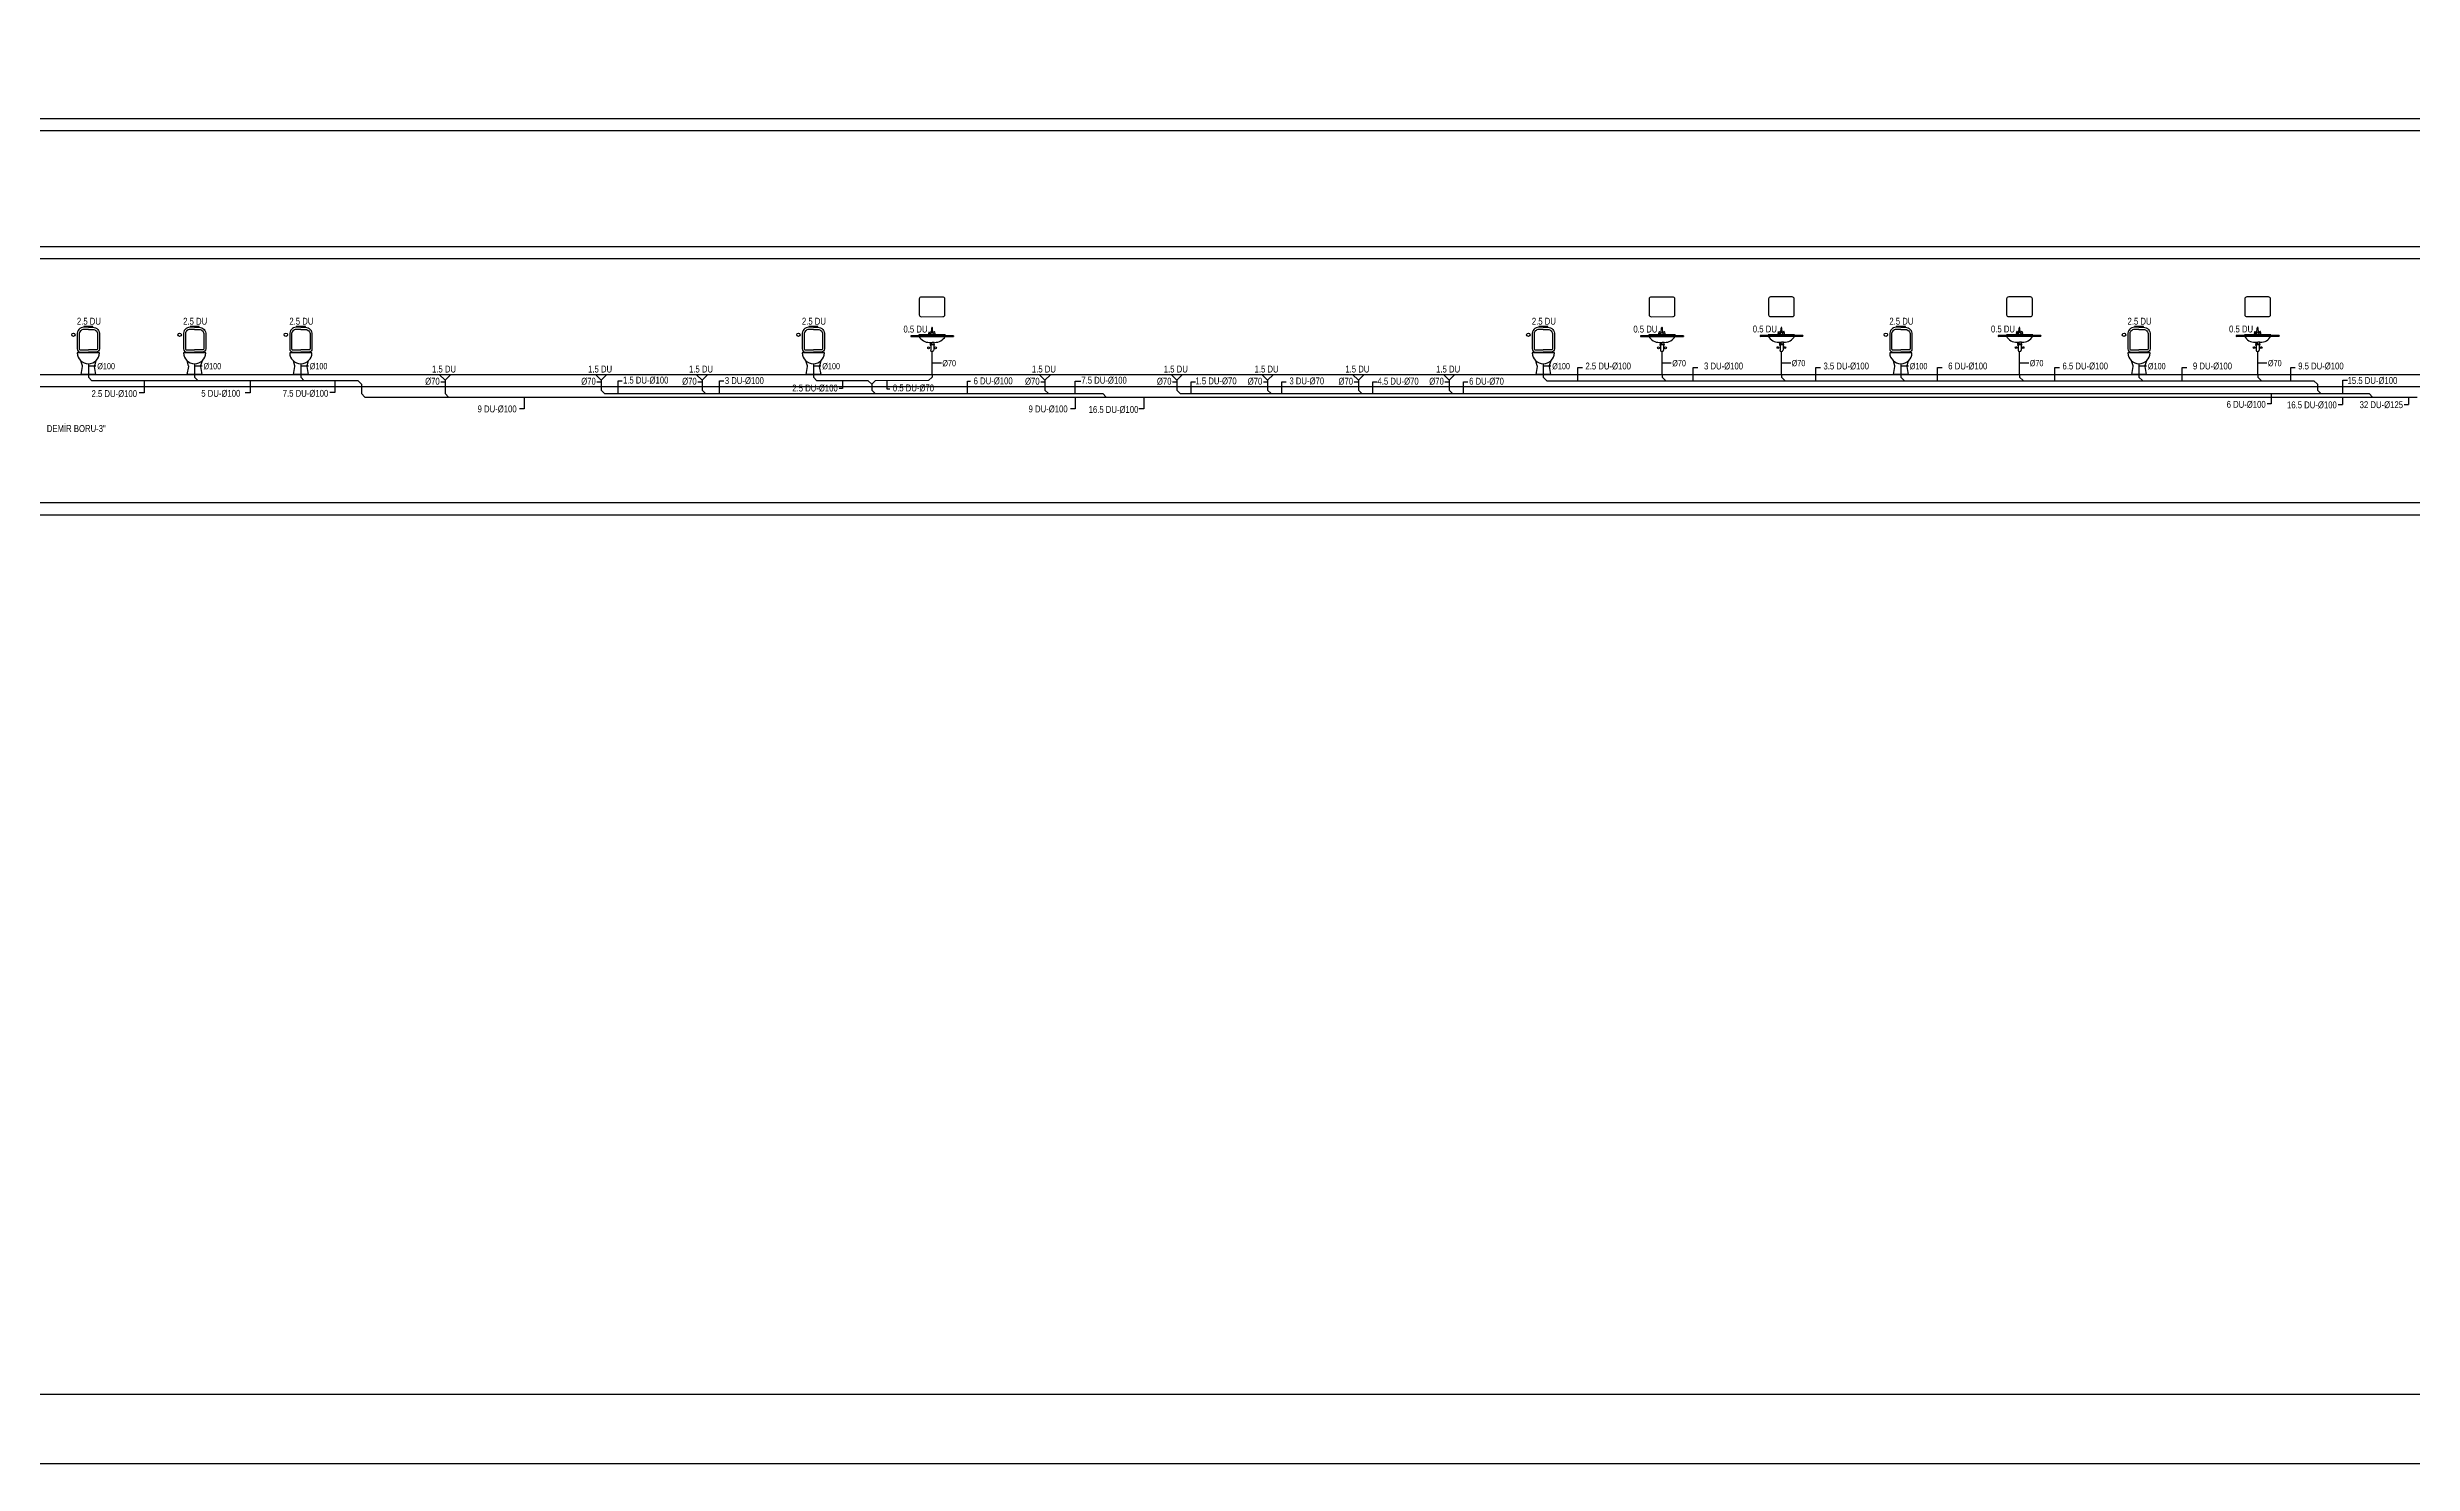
# Model space of a CAD drawing. Header units: centimetres. Extents: x 224692 to 285983, y -88114 to -79914.
# Drawn here: x 241155 to 248002, y -88114 to -84014 of the extents above; entities that cross this region are included whole.
import ezdxf
from ezdxf.enums import TextEntityAlignment as Align

# ---------------------------------------------------------------- set-up
doc = ezdxf.new("R2010")
doc.units = ezdxf.units.CM
doc.header["$LTSCALE"] = 0.2
doc.layers.get('0').update_dxf_attribs({"color": 252})
for name, color, linetype, lineweight in [('1-BASLIK', 53, 'Continuous', 25), ('SP-DEMIR-BORU-TEXT', 113, 'Continuous', 30), ('SP-PIS', 6, 'Continuous', 30), ('SP-PIS-ALT KAT TAVANINDA', 30, 'Continuous', 30), ('SP-PIS-CAP', 241, 'Continuous', 30), ('SP-PISSU', 6, 'Continuous', 70), ('SP-PISSU-TAVAN', 60, 'Continuous', 30)]:
    doc.layers.add(name, color=color, linetype=linetype, lineweight=lineweight)
for name, color, linetype in [('SP-ARMATUR-PIS-YUKBIRIMI', 213, 'Continuous'), ('SP-ARMATUR-PİSSU', 96, 'Continuous'), ('SP-PIS-YUKBIRIMI', 13, 'Continuous'), ('SP-SUZGEC', 14, 'Continuous')]:
    doc.layers.add(name, color=color, linetype=linetype)
doc.styles.add('ARIAL', font='arial.ttf')
doc.styles.add('Y200-ARIAL', font='arial.ttf', dxfattribs={"width": 0.8})

# ---------------------------------------------------------------- blocks, each defined once
blk = doc.blocks.new('C1')
at = {"color": 7}
for p, q in [((-17, 6), (-15, 17)), ((-8, 5), (-16, 5)), ((-13, 17), (-5, 13)), ((-3, 1), (-8, 5)), ((-4, 12), (-5, 11)), ((-4, 10), (-2, 38)), ((4, 10), (2, 38)), ((3, 1), (8, 5)), ((4, 12), (5, 11)), ((5, 8), (4, 9)), ((13, 17), (5, 13)), ((8, 5), (16, 5)), ((17, 6), (15, 17))]:
    blk.add_line(p, q, dxfattribs=at)
for centre in [(-14, 11), (14, 11)]:
    blk.add_circle(centre, 0.88, dxfattribs=at)
for centre, radius, start, end in [((-16, 6), 0.88, 167.8993, 267.2751), ((-14, 16), 0.88, 62.4591, 167.8993), ((-12, 12), 7.91, 303.0945, 5.5175), ((-5, 12), 0.88, 18.7175, 62.4591), ((-6, 10), 1.76, 285.1367, 0), ((0, 5), 5.28, 240.2573, 299.7427), ((0, 37), 2.64, 34.3306, 147.3598), ((0, 35), 2.64, 34.3306, 147.3598), ((6, 10), 1.76, 180, 228.4344), ((5, 12), 0.88, 117.5409, 161.2825), ((12, 12), 7.91, 174.4825, 236.9055), ((14, 16), 0.88, 12.1007, 117.5409), ((16, 6), 0.88, 272.7249, 12.1007)]:
    blk.add_arc(centre, radius, start, end, dxfattribs=at)
blk = doc.blocks.new('N5')
at = {"color": 7}
for p, q in [((2055, 169), (1869, 169)), ((1869, 169), (1869, 166)), ((1869, 166), (2055, 166)), ((1953, 140), (1962, 140)), ((1953, 131), (1956, 131)), ((1953, 131), (1953, 128)), ((1953, 128), (1956, 128)), ((1954, 134), (1954, 131)), ((1954, 131), (1970, 131)), ((1956, 128), (1956, 123)), ((1956, 128), (1956, 106)), ((1971, 140), (1962, 140)), ((1969, 131), (1971, 131)), ((1969, 128), (1971, 128)), ((1969, 128), (1969, 106)), ((1970, 134), (1970, 131)), ((1971, 131), (1971, 128)), ((2055, 169), (2055, 166)), ((1961, 100), (1963, 100)), ((1962, 0), (1962, 100))]:
    blk.add_line(p, q, dxfattribs=at)
for p, q in [((2019, 173), (1905, 173)), ((1905, 173), (1905, 169)), ((1955, 133), (1954, 138)), ((1962, 133), (1955, 133)), ((1962, 133), (1970, 133)), ((1970, 133), (1971, 138)), ((2019, 173), (2019, 169))]:
    blk.add_line(p, q)
at = {"linetype": 'Continuous'}
blk.add_lwpolyline([(1915, 337, 0.414214), (1906, 329), (1906, 260, 0.414214), (1915, 252), (2009, 252, 0.414214), (2018, 260), (2018, 329, 0.414214), (2009, 337)], format="xyb", close=True, dxfattribs=at)
at = {"color": 7}
for centre in [(1947, 117), (1977, 117)]:
    blk.add_circle(centre, 4, dxfattribs=at)
for centre, radius, start, end in [((1949, 190), 49.7, 207.8416, 272.096), ((1951, 137), 2.43, 10, 92.096), ((1973, 137), 2.43, 87.904, 170), ((1975, 190), 49.7, 267.904, 332.1584)]:
    blk.add_arc(centre, radius, start, end)
for centre, start, end in [((1961, 106), 180, 270), ((1963, 106), 270, 0)]:
    blk.add_arc(centre, 5.5, start, end, dxfattribs=at)
at = {"linetype": 'Continuous', "xscale": 0.8, "yscale": 0.8, "zscale": 0.8}
blk.add_blockref('C1', (1962, 173), dxfattribs=at)
blk = doc.blocks.new('LAVABO-KS')
blk.add_blockref('N5', (-1962, 0))
blk = doc.blocks.new('KLOZET-KS')
for points in [[(0, 137), (-13.2, 137, 0.435412), (-32.2, 115.8), (-32.2, 74.7, 0.414214), (-22.7, 65.1), (0, 65.1)], [(0, 137), (13.2, 137, -0.435412), (32.2, 115.8), (32.2, 74.7, -0.414214), (22.7, 65.1), (0, 65.1)], [(21.5, 39.4), (17.3, 25.7, 0.102282), (17, 23.2), (21.1, 0), (-21.1, 0), (-17, 23.2, 0.102282), (-17.3, 25.7), (-21.5, 39.4)]]:
    blk.add_lwpolyline(points, format="xyb")
at = {"color": 7}
blk.add_lwpolyline([(13.2, 137), (13.2, 139.1), (0, 139.1), (-13.2, 139.1), (-13.2, 137)], dxfattribs=at)
for points in [[(0, 130.6), (-13.2, 130.6, 0.432063), (-26.7, 115.8), (-26.7, 74.9, 0.414214), (-23.4, 71.5), (0, 71.5)], [(0, 130.6), (13.2, 130.6, -0.432063), (26.7, 115.8), (26.7, 74.9, -0.414214), (23.4, 71.5), (0, 71.5)]]:
    blk.add_lwpolyline(points, format="xyb", dxfattribs=at)
blk.add_lwpolyline([(32.2, 63), (-32.2, 63)])
blk.add_circle((-43.3, 115.2), 5)
blk.add_arc((0, 63.4), 32.2, 180.63884, 359.36116)
blk = doc.blocks.new('SUZ')
for p, q in [((-25, 0), (0, -25)), ((25, 0), (-25, 0)), ((0, -25), (25, 0))]:
    blk.add_line(p, q)

msp = doc.modelspace()

# ---------------------------------------------------------------- linework, layer by layer
at = {"layer": '1-BASLIK'}
for points in [[(224691.5, -88114.3), (224691.5, -79914.3), (285982.6, -79914.3), (285982.6, -88114.3)], [(283082.6, -87914.3), (224891.5, -87914.3), (224891.5, -80114.3), (283082.6, -80114.3)]]:
    msp.add_lwpolyline(points, close=True, dxfattribs=at)
at = {"layer": 'SP-PIS', "color": 6, "lineweight": -3}
for p, q in [((243716, -84961.9, 0), (243716, -84969.1, 0)), ((245829.1, -84961.9, 0), (245829.1, -84969.4, 0)), ((246174.8, -84961.6, 0), (246174.8, -84969.1, 0)), ((246864.2, -84961.6, 0), (246864.2, -84969.1, 0)), ((247553.6, -84961.6, 0), (247553.6, -84969.1, 0))]:
    msp.add_line(p, q, dxfattribs=at)
at = {"layer": 'SP-PIS-ALT KAT TAVANINDA', "lineweight": -3, "transparency": 33554687}
for p, q in [((242305.9, -84978.1, 0), (242305.9, -85016.6, 0)), ((242757.8, -84978.1, 0), (242757.8, -85006.6, 0)), ((243049.9, -84978.1, 0), (243049.9, -85006.6, 0)), ((244042.6, -84978.1, 0), (244042.6, -85006.6, 0)), ((244424.4, -84978.1, 0), (244424.4, -85006.6, 0)), ((244687.2, -84978.1, 0), (244687.2, -85006.6, 0)), ((244950, -84978.1, 0), (244950, -85006.6, 0)), ((245212.8, -84978.1, 0), (245212.8, -85006.6, 0))]:
    msp.add_line(p, q, dxfattribs=at)
at = {"layer": 'SP-PIS-ALT KAT TAVANINDA', "lineweight": -3, "transparency": 33554687, "extrusion": (5.92146e-07, 1.27693e-06, 1)}
for p, q in [((242315.9, -85026.6, 0), (242305.9, -85016.6, 0)), ((242767.8, -85016.6, 0), (242757.8, -85006.6, 0)), ((243059.9, -85016.6, 0), (243049.9, -85006.6, 0)), ((244052.6, -85016.6, 0), (244042.6, -85006.6, 0)), ((244434.4, -85016.6, 0), (244424.4, -85006.6, 0)), ((244697.2, -85016.6, 0), (244687.2, -85006.6, 0)), ((244960, -85016.6, 0), (244950, -85006.6, 0)), ((245222.8, -85016.6, 0), (245212.8, -85006.6, 0))]:
    msp.add_line(p, q, dxfattribs=at)
at = {"layer": 'SP-PIS-CAP', "color": 7, "lineweight": -3, "ltscale": 100}
for p, q in [((225667.3, -84220, 0), (282297.8, -84220, 0)), ((225667.3, -84255, 0), (282297.8, -84255, 0)), ((225667.3, -84590.8, 0), (282297.8, -84590.8, 0)), ((225667.3, -84625.8, 0), (282079.4, -84625.8, 0)), ((225667.3, -84961.6, 0), (282297.8, -84961.6, 0)), ((225667.3, -84996.6, 0), (282297.8, -84996.6, 0)), ((225667.3, -85332.4, 0), (282297.8, -85332.4, 0)), ((225667.3, -85367.4, 0), (282297.8, -85367.4, 0))]:
    msp.add_line(p, q, dxfattribs=at)
at = {"layer": 'SP-PIS-CAP', "lineweight": -3}
for p, q in [((241295.2, -84937.1, 0), (241273.3, -84937.1, 0)), ((241602.7, -84937.1, 0), (241580.9, -84937.1, 0)), ((241910.3, -84937.1, 0), (241888.5, -84937.1, 0)), ((243394.1, -84937.1, 0), (243372.3, -84937.1, 0)), ((243742.8, -84928.6, 0), (243715.9, -84928.6, 0)), ((245507.2, -84937.1, 0), (245485.4, -84937.1, 0)), ((245855.9, -84928.6, 0), (245829.1, -84928.6, 0)), ((246201.6, -84928.2, 0), (246174.8, -84928.2, 0)), ((246542.3, -84937.1, 0), (246520.5, -84937.1, 0)), ((246891, -84928.2, 0), (246864.2, -84928.2, 0)), ((247231.7, -84937.1, 0), (247209.9, -84937.1, 0)), ((247580.4, -84928.2, 0), (247553.6, -84928.2, 0))]:
    msp.add_line(p, q, dxfattribs=at)
at = {"layer": 'SP-PIS-CAP', "lineweight": -3, "transparency": 33554687}
for p, q in [((242293.7, -84982.5, 0), (242305.9, -84982.5, 0)), ((242745.6, -84982.5, 0), (242757.8, -84982.5, 0)), ((243037.7, -84982.5, 0), (243049.9, -84982.5, 0)), ((244030.4, -84982.5, 0), (244042.6, -84982.5, 0)), ((244412.2, -84982.5, 0), (244424.4, -84982.5, 0)), ((244675, -84982.5, 0), (244687.2, -84982.5, 0)), ((244937.8, -84982.5, 0), (244950, -84982.5, 0)), ((245200.6, -84982.5, 0), (245212.8, -84982.5, 0))]:
    msp.add_line(p, q, dxfattribs=at)
at = {"layer": 'SP-PIS-YUKBIRIMI'}
for p, q in [((241434.5, -84979.6, 0), (241434.5, -85014.1, 0)), ((241741.4, -84979.5, 0), (241741.4, -85014.1, 0)), ((241986.6, -84979.5, 0), (241986.6, -85014, 0)), ((242807.3, -85016.6, 0), (242807.3, -84979.3, 0)), ((242807.3, -84979.3, 0), (242819, -84979.3, 0)), ((243100.8, -85016.6, 0), (243100.8, -84979.3, 0)), ((243100.8, -84979.3, 0), (243112.6, -84979.3, 0)), ((243456.7, -84979.5, 0), (243456.7, -85001.9, 0)), ((243585, -84979.3, 0), (243585, -85002.9, 0)), ((243818, -85016.6, 0), (243818, -84980.3, 0)), ((243818, -84980.3, 0), (243826.8, -84980.3, 0)), ((244130.5, -85016.6, 0), (244130.5, -84980.4, 0)), ((244130.5, -84980.4, 0), (244146.1, -84980.4, 0)), ((245585.6, -84979.6, 0), (245585.6, -84941.2, 0)), ((245585.6, -84941.2, 0), (245598.9, -84941.2, 0)), ((245919.6, -84979.6, 0), (245919.6, -84941.2, 0)), ((245919.6, -84941.2, 0), (245932.9, -84941.2, 0)), ((246274.7, -84979.6, 0), (246274.7, -84941.2, 0)), ((246274.7, -84941.2, 0), (246288, -84941.2, 0)), ((246626.6, -84979.6, 0), (246626.6, -84941.2, 0)), ((246626.6, -84941.2, 0), (246639.9, -84941.2, 0)), ((246966.6, -84979.6, 0), (246966.6, -84941.2, 0)), ((246966.6, -84941.2, 0), (246979.9, -84941.2, 0)), ((247335.1, -84979.6, 0), (247335.1, -84941.2, 0)), ((247335.1, -84941.2, 0), (247348.3, -84941.2, 0)), ((247649, -84979.6, 0), (247649, -84941.2, 0)), ((247649, -84941.2, 0), (247662.3, -84941.2, 0)), ((247800, -85016.6, 0), (247800, -84978.2, 0)), ((247800, -84978.2, 0), (247813.3, -84978.2, 0)), ((241434.5, -85014.1, 0), (241420.6, -85014.1, 0)), ((241741.4, -85014.1, 0), (241727.4, -85014.1, 0)), ((241986.6, -85014, 0), (241972.7, -85014, 0)), ((242535.2, -85026.6, 0), (242535.2, -85061.1, 0)), ((243456.7, -85001.9, 0), (243446.8, -85001.9, 0)), ((243585, -85002.9, 0), (243594, -85002.9, 0)), ((244130.2, -85026.6, 0), (244130.2, -85061.1, 0)), ((244328.5, -85026.6, 0), (244328.5, -85061.1, 0)), ((244465.9, -85016.6, 0), (244465.9, -84982.4, 0)), ((244465.9, -84982.4, 0), (244478.5, -84982.4, 0)), ((244728.7, -85016.6, 0), (244728.7, -84982.4, 0)), ((244728.7, -84982.4, 0), (244741.3, -84982.4, 0)), ((244991.5, -85016.6, 0), (244991.5, -84982.4, 0)), ((244991.5, -84982.4, 0), (245004.1, -84982.4, 0)), ((245254.3, -85016.6, 0), (245254.3, -84982.4, 0)), ((245254.3, -84982.4, 0), (245266.9, -84982.4, 0)), ((247592.1, -85046.7, 0), (247580.8, -85046.7, 0)), ((247592.1, -85016.6, 0), (247592.1, -85046.7, 0)), ((247786.3, -85048.5), (247799.3, -85048.5, 0)), ((247799.3, -85026.6, 0), (247799.3, -85048.5, 0)), ((247977.4, -85048.5), (247990.4, -85048.5, 0)), ((247990.4, -85026.6, 0), (247990.4, -85048.5, 0)), ((242535.2, -85061.1, 0), (242521.3, -85061.1, 0)), ((244130.2, -85061.1, 0), (244116.3, -85061.1, 0)), ((244328.5, -85061.1, 0), (244314.6, -85061.1, 0))]:
    msp.add_line(p, q, dxfattribs=at)
at = {"layer": 'SP-PISSU', "lineweight": -3}
for p, q in [((241273.3, -84930.4, 0), (241273.3, -84969.6, 0)), ((241580.9, -84930.4, 0), (241580.9, -84969.6, 0)), ((241888.5, -84930.4, 0), (241888.5, -84969.6, 0)), ((243372.2, -84930.4, 0), (243372.3, -84969.6, 0)), ((245485.4, -84930.4, 0), (245485.4, -84969.6, 0)), ((246520.5, -84930.4, 0), (246520.5, -84969.2, 0)), ((247209.9, -84930.4, 0), (247209.9, -84969, 0))]:
    msp.add_line(p, q, dxfattribs=at)
at = {"layer": 'SP-PISSU', "lineweight": -3, "transparency": 33554687}
for p, q in [((241283.5, -84979.7, 0), (241273.3, -84969.6, 0)), ((242054.2, -84979.5, 0), (241283.5, -84979.7, 0)), ((241590.9, -84979.6, 0), (241580.9, -84969.6, 0)), ((241898.4, -84979.5, 0), (241888.5, -84969.6, 0)), ((243382.3, -84979.6, 0), (243372.3, -84969.6, 0)), ((243531.1, -84979.3, 0), (243382.3, -84979.6, 0)), ((243541.1, -84989.3, 0), (243531.1, -84979.3, 0)), ((243541.1, -84989.3, 0), (243551.1, -84979.3, 0)), ((243706, -84979.1, 0), (243551.1, -84979.3, 0)), ((243706, -84979.1, 0), (243716, -84969.1, 0)), ((245495.4, -84979.6, 0), (245485.4, -84969.6, 0)), ((245495.4, -84979.6, 0), (247716.4, -84979.6, 0)), ((245839.1, -84979.1, 0), (245829.1, -84969.1, 0)), ((246184.8, -84979.1, 0), (246174.8, -84969.1, 0)), ((246530.5, -84979.2, 0), (246520.5, -84969.2, 0)), ((246874.2, -84979.1, 0), (246864.2, -84969.1, 0)), ((247219.9, -84979, 0), (247209.9, -84969, 0)), ((247563.6, -84979.1, 0), (247553.6, -84969.1, 0)), ((242064.2, -84989.5, 0), (242064.2, -85016.6, 0)), ((243541.1, -84989.3, 0), (243541.1, -85006.6, 0)), ((243551.1, -85016.6, 0), (243541.1, -85006.6, 0)), ((247726.4, -84989.6, 0), (247726.4, -85006.6, 0)), ((247736.4, -85016.6, 0), (247726.4, -85006.6, 0))]:
    msp.add_line(p, q, dxfattribs=at)
at = {"layer": 'SP-PISSU', "lineweight": -3, "transparency": 33554687, "extrusion": (7.17888e-09, 3.93151e-07, 1)}
msp.add_line((242054.2, -84979.5, 0), (242064.2, -84989.5, 0), dxfattribs=at)
at = {"layer": 'SP-PISSU', "lineweight": -3, "transparency": 33554687, "extrusion": (0, 3.09185e-07, 1)}
msp.add_line((247726.4, -84989.6, 0), (247716.4, -84979.6, 0), dxfattribs=at)
at = {"layer": 'SP-PISSU', "lineweight": -3, "transparency": 33554687, "extrusion": (4.66769e-22, 3.93151e-07, 1)}
msp.add_line((242064.2, -85016.6, 0), (242074.2, -85026.6, 0), dxfattribs=at)
at = {"layer": 'SP-PISSU-TAVAN', "lineweight": -3}
for p, q in [((242074.2, -85026.6, 0), (248015.3, -85026.6, 0)), ((242767.8, -85016.6, 0), (244210, -85016.6, 0)), ((244220, -85026.6, 0), (244210, -85016.6, 0)), ((244434.4, -85016.6, 0), (247875.9, -85016.6, 0)), ((247885.9, -85026.6, 0), (247875.9, -85016.6, 0))]:
    msp.add_line(p, q, dxfattribs=at)

# ---------------------------------------------------------------- block references
at = {"layer": 'SP-ARMATUR-PİSSU', "lineweight": -3, "xscale": 0.6666666666715173, "yscale": 0.6666666666715173, "zscale": 0.6666666666715173, "rotation": 0.02026682418369516}
for p in [(243716, -84962, 0), (245829.1, -84962, 0), (246174.8, -84961.6, 0), (246864.2, -84961.6, 0), (247553.6, -84961.6, 0)]:
    msp.add_blockref('LAVABO-KS', p, dxfattribs=at)
at = {"layer": 'SP-ARMATUR-PİSSU', "lineweight": -3, "rotation": 0.02026682418415531}
for p in [(241273.4, -84961.6, 0), (241580.9, -84961.6, 0), (241888.5, -84961.6, 0), (243372.3, -84961.6, 0), (245485.4, -84961.6, 0), (246520.5, -84961.6, 0), (247209.9, -84961.6, 0)]:
    msp.add_blockref('KLOZET-KS', p, dxfattribs=at)
at = {"layer": 'SP-SUZGEC', "lineweight": -3, "transparency": 33554687, "extrusion": (0, 0, -1), "xscale": 0.6666653736792796, "yscale": 0.6666653736792796, "zscale": -0.6666653736792796}
for p in [(-242305.9, -84961.6, 0), (-242757.8, -84961.6, 0), (-243049.9, -84961.6, 0), (-244042.6, -84961.6, 0), (-244424.4, -84961.6, 0), (-244687.2, -84961.6, 0), (-244950, -84961.6, 0), (-245212.8, -84961.6, 0)]:
    msp.add_blockref('SUZ', p, dxfattribs=at)

# ---------------------------------------------------------------- texts
at = {"layer": 'SP-ARMATUR-PIS-YUKBIRIMI', "lineweight": -3, "style": 'ARIAL', "width": 0.8}
for s, p in [('2.5 DU', (241240.2, -84817.2, 0)), ('2.5 DU', (241547.8, -84817.2, 0)), ('2.5 DU', (241855.3, -84817.2, 0)), ('2.5 DU', (243339.1, -84817.2, 0)), ('0.5 DU', (243633.1, -84840, 0)), ('2.5 DU', (245452.3, -84817.2, 0)), ('0.5 DU', (245746.2, -84840, 0)), ('0.5 DU', (246091.9, -84839.7, 0)), ('2.5 DU', (246487.3, -84817.2, 0)), ('0.5 DU', (246781.3, -84839.7, 0)), ('2.5 DU', (247176.7, -84817.2, 0)), ('0.5 DU', (247470.7, -84839.7, 0))]:
    msp.add_text(s, height=20, rotation=0.02027, dxfattribs=at).set_placement(p)
at = {"layer": 'SP-ARMATUR-PIS-YUKBIRIMI', "lineweight": -3, "transparency": 33554687, "style": 'ARIAL', "width": 0.8}
for p in [(242268.2, -84955.7, 0), (242720.1, -84955.7, 0), (243012.2, -84955.7, 0), (244004.9, -84955.7, 0), (244386.7, -84955.7, 0), (244649.5, -84955.7, 0), (244912.3, -84955.7, 0), (245175.1, -84955.7, 0)]:
    msp.add_text('1.5 DU', height=20, dxfattribs=at).set_placement(p)
at = {"layer": 'SP-DEMIR-BORU-TEXT', "lineweight": -3, "style": 'Y200-ARIAL', "width": 0.8}
msp.add_text('DEMİR BORU-3"', height=20, dxfattribs=at).set_placement((241153.1, -85127.8, 0))
at = {"layer": 'SP-PIS-CAP', "lineweight": -3, "style": 'ARIAL', "width": 0.8}
for s, p in [('%%C100', (241299.2, -84946.2, 0)), ('%%C100', (241606.7, -84946.3, 0)), ('%%C100', (241914.3, -84946.3, 0)), ('%%C100', (243398.1, -84946.3, 0)), ('%%C70', (243745.6, -84937.7, 0)), ('%%C100', (245511.2, -84946.3, 0)), ('%%C70', (245858.7, -84937.7, 0)), ('%%C70', (246204.4, -84937.4, 0)), ('%%C100', (246546.3, -84946.3, 0)), ('%%C70', (246893.8, -84937.4, 0)), ('%%C100', (247235.7, -84946.3, 0)), ('%%C70', (247583.2, -84937.4, 0))]:
    msp.add_text(s, height=18, rotation=0.02027, dxfattribs=at).set_placement(p)
at = {"layer": 'SP-PIS-CAP', "lineweight": -3, "transparency": 33554687, "style": 'ARIAL', "width": 0.8}
for p in [(242248.3, -84990.9, 0), (242700.2, -84990.9, 0), (242992.3, -84990.9, 0), (243985, -84990.9, 0), (244366.8, -84990.9, 0), (244629.6, -84990.9, 0), (244892.4, -84990.9, 0), (245155.2, -84990.9, 0)]:
    msp.add_text('%%C70', height=20, dxfattribs=at).set_placement(p)
at = {"layer": 'SP-PIS-YUKBIRIMI', "style": 'ARIAL', "width": 0.8}
for s, p in [('1.5 DU-%%C100', (242886.8, -84977.7, 0)), ('3 DU-%%C100', (243172.4, -84979, 0)), ('6 DU-%%C100', (243892.7, -84979.9, 0)), ('7.5 DU-%%C100', (244213.8, -84977.9, 0)), ('1.5 DU-%%C70', (244537.9, -84980, 0)), ('3 DU-%%C70', (244800.7, -84980, 0)), ('4.5 DU-%%C70', (245065, -84980.7, 0)), ('6 DU-%%C70', (245321, -84980.9, 0)), ('2.5 DU-%%C100', (245673.2, -84936.8, 0)), ('3 DU-%%C100', (246007.2, -84936.8, 0)), ('3.5 DU-%%C100', (246362.3, -84936.8, 0)), ('6 DU-%%C100', (246714.2, -84936.8, 0)), ('6.5 DU-%%C100', (247054.3, -84936.8, 0)), ('9 DU-%%C100', (247422.7, -84936.8, 0)), ('9.5 DU-%%C100', (247736.6, -84936.8, 0)), ('15.5 DU-%%C100', (247885.8, -84978.7, 0)), ('2.5 DU-%%C100', (241348.4, -85016.7, 0)), ('5 DU-%%C100', (241656.8, -85016, 0)), ('7.5 DU-%%C100', (241902, -85015.9, 0)), ('2.5 DU-%%C100', (243377, -85000.6, 0)), ('0.5 DU-%%C70', (243662, -85000.3, 0)), ('6 DU-%%C100', (247520.2, -85047.8, 0)), ('16.5 DU-%%C100', (247710.5, -85049.3, 0)), ('32 DU-%%C125', (247911.5, -85048.8, 0)), ('9 DU-%%C100', (242456.7, -85061.1, 0)), ('9 DU-%%C100', (244051.8, -85061.1, 0)), ('16.5 DU-%%C100', (244241.2, -85062.6, 0))]:
    msp.add_text(s, height=20, dxfattribs=at).set_placement(p, align=Align.MIDDLE_CENTER)

doc.saveas('drawing.dxf')
